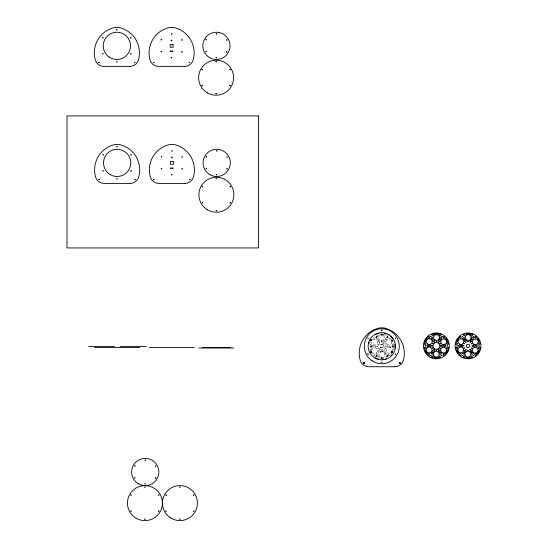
<?xml version="1.0" encoding="UTF-8"?>
<svg xmlns="http://www.w3.org/2000/svg" width="548" height="548" viewBox="0 0 548 548"><rect width="100%" height="100%" fill="white"/><g stroke="black" fill="none" stroke-linecap="round" stroke-linejoin="round"><path stroke-width="0.41" stroke-dasharray="2.74 2.06" d="M373.126 337.732C374.736 340.287 375.914 336.157 374.01 336.636M381.1 362.358L381.771 361.584L382.442 362.358M382.456 330.191L381.819 330.869L381.093 330.191M383.751 334.321L383.538 334.623M390.416 337.732C389.244 340.596 387.333 335.979 389.772 336.869M390.943 353.542L391.402 353.898M367.242 338.431L368.235 338.787L368.372 337.739M368.482 354.357L368.112 354.816M370.311 350.706L370.852 350.508M383.758 358.214L383.545 357.83M367.304 354.042L367.866 353.563L368.53 354.035M369.701 343.863C370.236 346.795 372.866 342.041 369.927 343.144M393.875 348.473C393.574 351.597 390.265 346.514 393.868 347.836M377.099 334.972C377.867 338.842 380.586 332.937 377.442 334.677M395.314 337.698L395.074 338.548L395.93 338.76M386.415 357.536C386.84 355.33 383.305 356.214 384.956 358.015M393.176 341.89L392.69 341.938M393.848 344.644C390.388 346.637 393.019 340.534 393.875 343.98M378.839 357.878C379.853 356.015 376.853 355.46 377.147 357.563M389.772 355.584L388.847 355.707L388.662 354.104L390.292 354.392L389.854 355.501M370.832 341.966L370.332 341.849M392.69 350.501L393.19 350.556M379.915 334.047L380.017 334.629M380.024 357.823L379.812 358.248M391.142 338.52L390.936 338.904M381.531 329.554L382.216 329.677M367.694 353.659L368.126 353.679M381.682 330.793L381.305 330.588M395.916 353.611L395.046 353.946L395.32 354.837M374.01 355.81C376.558 355.474 373.688 352.357 373.133 354.816M386.333 334.807C383.052 332.54 385.436 338.924 386.456 335.006M373.311 355.118L373.688 355.501M369.907 349.281C373.387 349.823 369.564 345.658 369.715 348.644M372.606 353.542L372.154 353.919A12.33 12.33 0 0 1 371.969 353.707M391.724 353.508A12.33 12.33 0 0 1 391.45 353.864M379.976 334.027A12.33 12.33 0 0 1 380.196 333.999M382.881 333.944A12.33 12.33 0 0 1 383.545 334.027M392.663 350.549A11.714 11.714 0 0 1 392.58 350.747M383.47 357.817A11.714 11.714 0 0 1 382.84 357.892M370.969 350.754A11.714 11.714 0 0 1 370.886 350.562M382.826 334.554A11.714 11.714 0 0 1 383.463 334.629M390.964 338.959A11.714 11.714 0 0 1 391.094 339.123M382.956 335.314A2.898 2.898 0 0 1 383.867 339.712A2.898 2.898 0 0 1 379.38 339.712A2.898 2.898 0 0 1 380.291 335.314M391.813 341.794A2.898 2.898 0 0 1 388.464 344.781A2.898 2.898 0 0 1 386.217 340.897A2.898 2.898 0 0 1 390.484 339.486M390.375 352.85A2.898 2.898 0 0 1 386.278 351.021A2.898 2.898 0 0 1 388.902 347.377A2.898 2.898 0 0 1 391.936 350.693M380.093 356.817A2.898 2.898 0 0 1 380.017 352.391A2.898 2.898 0 0 1 384.388 353.063A2.898 2.898 0 0 1 382.984 357.262M371.729 350.658A2.898 2.898 0 0 1 375.27 347.706A2.898 2.898 0 0 1 377.168 351.905A2.898 2.898 0 0 1 372.606 352.604M372.674 339.918A2.898 2.898 0 0 1 377.14 341.062A2.898 2.898 0 0 1 374.839 345.055A2.898 2.898 0 0 1 371.613 341.76M375.997 336.739L376.613 336.773L375.997 336.739M377.73 348.466L378.408 348.507L377.73 348.466M379.175 342.5L379.846 342.575L379.175 342.466M383.689 349.912L384.374 349.946L383.689 349.912M385.134 343.945L385.813 343.986L385.134 343.945M386.929 355.673L387.539 355.741L386.936 355.645M395.355 338.191C395.731 339.253 395.814 337.041 395.355 338.191M372.387 345.72C372.414 350.33 376.531 343.315 372.387 345.72M374.729 346.192C377.051 349.747 377.065 342.596 374.729 346.165M376.421 338.739C378.963 342.192 378.442 335.157 376.421 338.712M376.421 353.645C378.963 357.091 378.442 350.062 376.421 353.618M377.997 340.527C377.928 345.069 382.244 338.226 378.004 340.5M377.997 350.912L378.305 352.357L379.791 351.611L378.668 350.467L378.004 350.878M383.716 341.007C386.491 344.624 385.819 337.239 383.716 341.007M383.716 351.384C386.429 355.029 385.833 347.624 383.716 351.384M385.299 338.267C385.285 342.856 389.498 335.876 385.299 338.267M385.299 353.172C385.265 357.748 389.498 350.802 385.299 353.172M386.991 345.72L387.299 347.165L388.779 346.418L387.655 345.274L386.991 345.72M389.327 346.192C391.93 349.829 391.573 342.548 389.327 346.165M380.339 351.597C380.689 352.816 382.333 351.131 380.545 352.042C380.024 350.651 382.497 351.337 380.353 351.535M381.463 330.163L382.079 330.218L381.47 330.163M381.264 340.781C381.819 341.842 383.086 340.637 381.319 341.055C381.559 339.808 383.107 340.644 381.264 340.746M381.463 362.242L382.079 362.262L381.463 362.242M382.182 351.597C382.668 352.693 384.073 351.33 382.292 351.953C382.155 350.617 384.196 351.405 382.182 351.556M370.537 346.199L371.14 346.281L370.537 346.172M377.093 346.302L377.771 346.391L377.106 346.24M381.326 341.856L382.004 341.918L381.326 341.856M381.538 350.535L382.216 350.597L381.538 350.535M385.771 346.089L386.443 346.185L385.771 346.062M392.395 346.199L393.005 346.281L392.409 346.144M395.355 354.214C395.951 355.289 395.697 353.186 395.355 354.2M376.003 355.645L376.606 355.734L376.003 355.645M377.627 344.096L378.298 344.199L377.627 344.096M379.36 349.987L380.031 350.083L379.36 349.987M383.511 342.37L384.182 342.5L383.531 342.301M385.244 348.254L385.908 348.384L385.251 348.22M386.936 336.712L387.532 336.835L386.95 336.657M367.598 354.124L368.174 354.145L367.612 354.104M381.552 329.971L382.079 330.191L381.572 329.958M367.866 337.904L368.181 338.13L367.866 337.904M383.203 344.795L380.339 344.795L380.339 347.658L383.203 347.658L383.203 344.795M380.922 347.699A1.706 1.706 0 0 0 383.477 346.226A1.706 1.706 0 0 0 380.922 344.754A1.706 1.706 0 0 0 380.922 347.699M370.434 346.932A0.815 0.815 0 0 0 371.66 346.226A0.815 0.815 0 0 0 370.434 345.521A0.815 0.815 0 0 0 370.434 346.932M370.469 346.877A0.747 0.747 0 0 0 371.592 346.226A0.747 0.747 0 0 0 370.469 345.576A0.747 0.747 0 0 0 370.469 346.877M375.866 337.445A0.815 0.815 0 0 0 377.12 336.801A0.815 0.815 0 0 0 375.928 336.034A0.815 0.815 0 0 0 375.866 337.445M375.901 337.39A0.747 0.747 0 0 0 377.051 336.794A0.747 0.747 0 0 0 375.962 336.095A0.747 0.747 0 0 0 375.901 337.39M386.813 337.458A0.815 0.815 0 0 0 388.053 336.78A0.815 0.815 0 0 0 386.847 336.04A0.815 0.815 0 0 0 386.813 337.458M386.847 337.397A0.747 0.747 0 0 0 387.984 336.773A0.747 0.747 0 0 0 386.881 336.102A0.747 0.747 0 0 0 386.847 337.397M392.293 346.932A0.815 0.815 0 0 0 393.519 346.226A0.815 0.815 0 0 0 392.293 345.521A0.815 0.815 0 0 0 392.293 346.932M392.327 346.877A0.747 0.747 0 0 0 393.45 346.226A0.747 0.747 0 0 0 392.327 345.576A0.747 0.747 0 0 0 392.327 346.877M386.792 356.378A0.815 0.815 0 0 0 388.053 355.734A0.815 0.815 0 0 0 386.861 354.967A0.815 0.815 0 0 0 386.792 356.378M386.833 356.323A0.747 0.747 0 0 0 387.984 355.727A0.747 0.747 0 0 0 386.895 355.029A0.747 0.747 0 0 0 386.833 356.323M375.88 356.392A0.815 0.815 0 0 0 377.12 355.714A0.815 0.815 0 0 0 375.914 354.974A0.815 0.815 0 0 0 375.88 356.392A0.747 0.747 0 0 0 377.051 355.714A0.747 0.747 0 0 0 375.949 355.036A0.747 0.747 0 0 0 375.914 356.33M380.072 349.172A3.404 3.404 0 0 0 385.175 346.226A3.404 3.404 0 0 0 380.072 343.274A3.404 3.404 0 0 0 380.072 349.172"/><path stroke-width="0.82" d="M371.017 340.568L370.969 339.753L371.804 339.582M363.187 362.988C364.824 360.714 364.441 365.434 363.262 362.858M370.996 352.652L371.037 351.535M424.926 350.371L425.501 350.199A11.714 11.714 0 0 0 427.2 353.145M447.867 341.425L447.312 341.596A11.714 11.714 0 0 0 445.593 338.623M456.573 350.371L457.148 350.199A11.714 11.714 0 0 0 458.847 353.145M479.514 341.425L478.938 341.575A11.714 11.714 0 0 0 477.24 338.623M400.252 363.201C399.019 360.426 398.992 365.495 400.335 362.797M381.333 333.999L381.367 334.78L382.216 334.89M399.163 362.653L399.506 362.399M391.546 351.912L392.635 351.926M392.628 340.712L392.094 340.959M392.656 340.794L391.567 340.712A2.898 2.898 0 0 1 391.731 341.226M381.326 357.645L381.127 357.878A11.714 11.714 0 0 0 382.203 357.933M425.46 341.616L424.94 341.425M457.121 341.603L456.587 341.425M478.966 350.172L479.507 350.391M434.571 333.705L434.653 334.287M438.249 358.056L438.167 357.495M469.896 358.056L469.814 357.495M458.429 338.191L458.861 338.609A11.714 11.714 0 0 0 457.155 341.555M446.017 353.576L445.586 353.152A11.714 11.714 0 0 0 447.284 350.22L447.86 350.391M363.653 362.413L363.995 362.386M399.848 363.571L399.465 363.557M371.544 340.493L371.476 339.883L371.544 340.493A11.714 11.714 0 0 1 371.839 340.007M88.714 346.439L114.594 346.439M120.355 346.439L146.241 346.439M94.599 347.466L139.699 347.466M149.337 347.466L194.43 347.466M202.226 347.466L202.774 347.466M203.068 347.466L230.55 347.466M198.897 348.014L233.886 348.014M458.429 353.57L458.875 353.22M446.031 338.212L445.572 338.575M364.194 362.468L364.475 362.899M469.896 333.711L469.773 334.294A11.714 11.714 0 0 0 466.355 334.294L466.211 333.705A12.33 12.33 0 0 1 469.841 333.691M434.523 358.05L434.687 357.481A11.714 11.714 0 0 0 438.092 357.481M381.257 358.68L381.127 358.543A12.33 12.33 0 0 0 382.23 358.55M391.539 352.611L391.567 352.645A11.714 11.714 0 0 0 392.224 351.521M477.212 338.548L477.678 338.212A12.33 12.33 0 0 1 479.507 341.342M427.228 353.2L426.789 353.57A12.33 12.33 0 0 1 424.94 350.432M392.669 351.987A12.33 12.33 0 0 1 392.341 352.576M371.215 352.59A12.33 12.33 0 0 1 370.681 351.611M370.77 340.664A12.33 12.33 0 0 1 371.441 339.493M392.443 340.055A12.33 12.33 0 0 1 392.663 340.445M371.845 352.453A11.714 11.714 0 0 1 371.325 351.528M381.127 334.527A11.714 11.714 0 0 1 382.189 334.52M391.697 340A11.714 11.714 0 0 1 392.313 341.116M381.1 335.04A2.898 2.898 0 0 1 382.148 335.04M391.697 351.487A2.898 2.898 0 0 1 391.58 351.713M478.931 350.22A11.714 11.714 0 0 1 477.233 353.152L477.664 353.576A12.33 12.33 0 0 0 479.5 350.446M469.732 357.481A11.714 11.714 0 0 1 466.341 357.481L466.19 358.063A12.33 12.33 0 0 0 469.821 358.091M458.368 353.522A12.33 12.33 0 0 1 456.58 350.432M456.587 341.322A12.33 12.33 0 0 1 458.381 338.232M394.882 344.343A13.248 13.248 0 0 1 394.882 348.11M391.786 354.899A13.248 13.248 0 0 1 391.142 355.59M386.402 358.639A13.248 13.248 0 0 1 385.504 358.933M383.655 359.337A13.248 13.248 0 0 1 382.716 359.44M378.038 358.933A13.248 13.248 0 0 1 377.14 358.639M376.27 358.276A13.248 13.248 0 0 1 375.421 357.851M368.825 343.411A13.248 13.248 0 0 1 369.064 342.493M369.722 340.726A13.248 13.248 0 0 1 370.147 339.876M375.421 334.602A13.248 13.248 0 0 1 376.27 334.177M378.038 333.513A13.248 13.248 0 0 1 378.956 333.28M384.586 333.28A13.248 13.248 0 0 1 385.504 333.513M388.121 334.602A13.248 13.248 0 0 1 388.936 335.081M390.443 336.212A13.248 13.248 0 0 1 392.375 338.287M425.515 341.555A11.714 11.714 0 0 1 427.207 338.616L426.782 338.191A12.33 12.33 0 0 0 424.947 341.322M434.708 334.294A11.714 11.714 0 0 1 438.099 334.294L438.256 333.711A12.33 12.33 0 0 0 434.626 333.684M447.853 350.446A12.33 12.33 0 0 1 446.065 353.542M438.174 358.091A12.33 12.33 0 0 1 434.605 358.084M446.079 338.246A12.33 12.33 0 0 1 447.86 341.342M102.682 53.855L103.298 53.889L102.688 53.82M130.465 37.819L131.075 37.853L130.465 37.819M130.746 511.106L131.356 511.161L130.746 511.065M158.523 495.07L159.132 495.125L158.523 495.05M160.941 51.718L161.55 51.779L160.948 51.683M165.722 511.106L166.339 511.161L165.729 511.085M181.676 39.956L182.292 39.99L181.676 39.956M193.506 495.07L194.115 495.125L193.506 495.05M201.924 85.714L202.534 85.783L201.931 85.68M202.198 202.746L202.808 202.781L202.198 202.726M205.747 51.718L206.363 51.752L205.753 51.683M226.482 39.956L227.098 39.99L226.482 39.956M229.701 69.678L230.318 69.712L229.701 69.678M229.975 186.71L230.585 186.745L229.975 186.71M371.099 352.09L371.708 352.152L371.099 352.056M391.834 340.329L392.443 340.363L391.834 340.329M424.214 343.98C427.447 346.261 424.899 340.041 424.221 343.939M427.755 354.364C429.755 358.351 430.598 350.925 427.755 354.364M431.694 334.807C433.667 338.76 434.585 331.444 431.694 334.766M439.181 357.166C442.421 359.399 439.941 353.186 439.188 357.125M443.12 337.609C446.462 339.822 443.62 333.622 443.12 337.609M446.654 347.994C448.702 351.946 449.47 344.596 446.661 347.953M455.861 343.98C458.977 346.288 456.806 340.007 455.868 343.939M459.402 354.364C461.416 358.351 462.217 350.912 459.402 354.364M463.334 334.807C465.074 338.623 466.156 331.65 463.341 334.766M470.828 357.166C474.075 359.433 471.492 353.179 470.835 357.125M474.767 337.609C478.123 339.808 475.232 333.643 474.767 337.609M478.301 347.994C480.384 351.96 481.062 344.562 478.308 347.953M102.956 170.894L103.565 170.942L102.956 170.866M130.732 154.851L131.342 154.885L130.732 154.851M134.548 477.856L135.164 477.883L134.555 477.835M155.283 466.095L155.899 466.129L155.29 466.074M161.208 168.75L161.824 168.805L161.215 168.729M181.943 156.995L182.559 157.043L181.95 156.968M206.021 168.75L206.63 168.805L206.021 168.729M226.756 156.995L227.365 157.043L226.756 156.968M430.625 336.404L431.235 336.458L430.632 336.383M432.249 347.946L432.934 347.98L432.249 347.946M433.982 342.062L434.66 342.116L433.982 342.034M438.14 349.679L438.818 349.713L438.14 349.651M439.866 343.795L440.544 343.849L439.873 343.747M441.558 355.337L442.168 355.364L441.558 355.316M462.272 336.404L462.882 336.431L462.272 336.383M463.896 347.946L464.574 347.98L463.896 347.946M465.629 342.062L466.307 342.116L465.629 342.034M469.78 349.679L470.465 349.713L469.78 349.679M471.513 343.795L472.191 343.849L471.52 343.747M473.205 355.337L473.815 355.364L473.205 355.316M98.935 179.628L99.544 179.689L98.935 179.6M116.84 146.83L117.457 146.871L116.847 146.809M116.84 178.901L117.457 178.949L116.847 178.881M134.746 179.628L135.356 179.689L134.753 179.6M153.673 179.628L154.283 179.689L153.673 179.6M145.008 460.053L145.624 460.094L145.014 460.032M144.631 487.049L145.241 487.11L144.638 487.001M144.83 483.891L145.432 483.953L144.83 483.843M144.631 519.12L145.247 519.162L144.631 519.114M170.455 168.257C171.647 169.955 171.503 166.571 170.462 168.222M171.373 157.447C172.504 159.194 172.449 155.728 171.373 157.447M171.668 150.947L172.284 150.988L171.675 150.926M171.49 174.785L172.099 174.846L171.49 174.764M172.291 168.257C173.456 169.955 173.421 166.524 172.298 168.222M189.485 179.628L190.094 179.689L189.485 179.6M179.614 487.049L180.224 487.11L179.621 487.001M179.614 519.12L180.224 519.162L179.614 519.114M216.474 150.947L217.09 150.988L216.481 150.926M216.083 178.689L216.693 178.737L216.09 178.669M216.296 174.785L216.905 174.846L216.296 174.764M216.083 210.761L216.693 210.829L216.097 210.699M363.557 362.961L364.167 363.029L363.564 362.927M399.376 362.961L399.978 363.029L399.376 362.927M425.159 345.863L425.769 345.932L425.166 345.822M431.721 345.754L432.399 345.829L431.721 345.733M436.167 341.527L436.845 341.575L436.167 341.527M435.955 350.199L436.633 350.275L435.955 350.172M440.393 345.966L441.072 346.041L440.4 345.946M447.024 345.863L447.634 345.932L447.024 345.843M456.806 345.863L457.416 345.932L456.806 345.843M463.368 345.754L464.046 345.809L463.368 345.733M467.807 341.527L468.492 341.575L467.807 341.527M467.602 350.199L468.273 350.275L467.602 350.172M472.04 345.966L472.719 346.041L472.047 345.946M478.671 345.863L479.281 345.932L478.671 345.843M427.015 345.377C426.961 349.925 431.201 343.103 427.015 345.377M429.358 345.85C431.632 349.405 431.708 342.37 429.358 345.809M431.05 338.397C433.31 341.966 433.406 334.883 431.05 338.356M431.05 353.302C433.379 356.858 433.324 349.754 431.05 353.261M432.625 340.185C432.338 344.528 436.982 338.226 432.632 340.15M432.625 350.562C432.53 355.049 436.831 348.425 432.632 350.528M438.345 340.657C440.969 344.295 440.592 337.041 438.359 340.582M438.345 351.035C440.777 354.556 440.517 347.432 438.345 351.035M439.928 337.924C439.763 342.397 444.161 335.746 439.928 337.924M439.928 352.83C439.619 357.193 444.27 350.836 439.928 352.83M441.613 345.377C441.544 349.912 445.812 343.11 441.613 345.377M443.955 345.85C446.278 349.412 446.168 342.404 443.955 345.809M458.662 345.377C458.477 349.823 462.923 343.254 458.662 345.377M460.998 345.85C463.163 349.473 463.464 342.37 461.005 345.809M462.69 338.397C465.273 342.041 464.971 334.773 462.697 338.356M462.69 353.302C465.279 356.954 464.964 349.658 462.697 353.261M464.272 340.185C464.142 344.637 468.506 338.054 464.272 340.15M464.272 350.562C464.04 354.933 468.561 348.576 464.272 350.528M469.992 340.657C472.349 344.144 472.294 337.171 469.999 340.582M469.992 351.035C472.205 354.645 472.431 347.487 469.992 351.035M471.568 337.924C471.616 342.562 475.719 335.492 471.568 337.924M471.568 352.83C471.527 357.378 475.746 350.569 471.568 352.83M473.26 345.377C473.205 349.932 477.445 343.096 473.26 345.377M475.602 345.85C477.849 349.425 477.959 342.377 475.602 345.809M98.667 62.588L99.277 62.643L98.667 62.554M116.573 29.791L117.183 29.845L116.58 29.763M116.573 61.862L117.183 61.945L116.58 61.835M134.479 62.588L135.089 62.671L134.486 62.554M153.406 62.588L154.015 62.643L153.406 62.554M170.188 51.211C170.969 53.019 171.675 49.683 170.195 51.163M171.106 40.401C172.004 42.217 172.408 38.805 171.106 40.401M171.401 33.908L172.01 33.99L171.408 33.88M171.216 57.745L171.825 57.828L171.229 57.691M172.024 51.211C172.832 53.019 173.476 49.676 172.031 51.163M189.218 62.588L189.82 62.671L189.218 62.554M216.207 33.908L216.816 33.99L216.213 33.88M215.816 61.65L216.426 61.705L215.816 61.65M216.028 57.745L216.631 57.828L216.035 57.691M215.816 93.722L216.426 93.777L215.816 93.722M381.559 334.28L382.161 334.362L381.559 334.253M381.374 358.118L381.983 358.2L381.387 358.063M102.956 154.837L103.558 154.92L102.962 154.796M130.732 170.88L131.342 170.935L130.732 170.88M130.746 495.056L131.356 495.132L130.746 495.043M134.644 465.923L135.253 465.985L134.644 465.923M161.304 156.817L161.913 156.899L161.304 156.797M155.194 478L155.803 478.062L155.194 478M158.523 511.092L159.132 511.168L158.523 511.079M181.854 168.894L182.463 168.955L181.854 168.894M165.729 495.056L166.339 495.118L165.729 495.056M202.198 186.697L202.808 186.758L202.198 186.683M206.11 156.817L206.719 156.899L206.11 156.797M193.506 511.092L194.115 511.168L193.506 511.079M226.66 168.894L227.269 168.955L226.66 168.894M229.975 202.739L230.585 202.794L229.975 202.719M430.625 355.323L431.235 355.405L430.632 355.303M432.358 343.596L433.036 343.658L432.358 343.596M433.804 349.556L434.475 349.645L433.804 349.535M438.318 342.151L438.996 342.24L438.325 342.123M439.763 348.11L440.441 348.179L439.763 348.11M441.558 336.39L442.168 336.451L441.558 336.39M462.272 355.323L462.882 355.405L462.279 355.303M463.998 343.596L464.677 343.658L463.998 343.596M465.444 349.556L466.122 349.645L465.451 349.535M469.965 342.151L470.636 342.24L469.965 342.123M471.41 348.11L472.088 348.179L471.41 348.11M473.205 336.39L473.815 336.451L473.205 336.39M424.221 347.72C424.522 351.98 428.269 345.493 424.227 347.685M427.755 337.335C430.529 340.466 429.564 333.533 427.755 337.335M431.694 356.892C434.269 360.152 433.612 353.227 431.701 356.851M439.188 334.533C439.565 338.828 443.161 332.218 439.195 334.499M443.12 354.09C443.558 358.419 447.086 351.706 443.127 354.049M446.661 343.706C449.47 346.863 448.291 339.931 446.661 343.706M455.861 347.72C456.381 352.104 459.799 345.261 455.868 347.685M459.402 337.335C462.17 340.52 461.156 333.561 459.402 337.335M463.341 356.892C466.012 360.105 465.211 353.118 463.341 356.851M470.828 334.533C471.438 338.965 474.691 331.937 470.835 334.499M474.767 354.09C475.226 358.433 478.712 351.748 474.774 354.049M478.308 343.706C480.863 346.932 480.336 339.993 478.308 343.665M102.688 37.791L103.284 37.908L102.702 37.73M130.465 53.827L131.068 53.916L130.465 53.827M161.037 39.771L161.639 39.888L161.05 39.709M181.587 51.848L182.196 51.937L181.587 51.848M201.931 69.651L202.527 69.767L201.945 69.589M205.843 39.771L206.445 39.888L205.856 39.709M226.393 51.848L227.002 51.937L226.393 51.848M229.708 85.687L230.311 85.776L229.708 85.687M391.745 352.22L392.347 352.309L391.745 352.22M173.045 44.422L170.188 44.422L170.188 47.286L173.045 47.286L173.045 44.422M129.972 66.37L103.784 66.37A8.795 8.795 0 0 1 95.325 59.992A25.989 25.989 0 0 1 112.436 28.092A14.652 14.652 0 0 1 121.32 28.092A25.989 25.989 0 0 1 138.432 59.992A8.795 8.795 0 0 1 129.972 66.37M184.71 66.37L158.523 66.37A8.795 8.795 0 0 1 150.063 59.992A25.989 25.989 0 0 1 167.167 28.092A14.652 14.652 0 0 1 176.059 28.092A25.989 25.989 0 0 1 193.163 59.992A8.795 8.795 0 0 1 184.71 66.37M258.56 115.909L67.014 115.909L67.014 247.943L258.56 247.943L258.56 115.909M173.312 161.454L170.455 161.454L170.455 164.318L173.312 164.318L173.312 161.454M130.246 183.402L104.052 183.402A8.795 8.795 0 0 1 95.599 177.025A25.989 25.989 0 0 1 112.703 145.124A14.652 14.652 0 0 1 121.594 145.124A25.989 25.989 0 0 1 138.699 177.025A8.795 8.795 0 0 1 130.246 183.402M184.977 183.402L158.79 183.402A8.795 8.795 0 0 1 150.337 177.025A25.989 25.989 0 0 1 167.441 145.124A14.652 14.652 0 0 1 176.333 145.124A25.989 25.989 0 0 1 193.437 177.025A8.795 8.795 0 0 1 184.977 183.402M394.868 366.742L368.674 366.742A8.795 8.795 0 0 1 360.221 360.365A25.989 25.989 0 0 1 377.325 328.464A14.652 14.652 0 0 1 386.217 328.464A25.989 25.989 0 0 1 403.321 360.365A8.795 8.795 0 0 1 394.868 366.742M467.191 347.364A1.706 1.706 0 0 0 469.746 345.884A1.706 1.706 0 0 0 467.191 344.411A1.706 1.706 0 0 0 467.191 347.364M473.78 344.281A2.898 2.898 0 0 0 478.233 341.979A2.898 2.898 0 0 0 474.013 339.274A2.898 2.898 0 0 0 473.78 344.281M473.691 352.659A2.898 2.898 0 0 0 478.089 350.254A2.898 2.898 0 0 0 473.808 347.644A2.898 2.898 0 0 0 473.691 352.659M466.273 356.625A2.898 2.898 0 0 0 470.78 354.433A2.898 2.898 0 0 0 466.629 351.624A2.898 2.898 0 0 0 466.273 356.625M459.183 352.364A2.898 2.898 0 0 0 463.635 350.069A2.898 2.898 0 0 0 459.416 347.357A2.898 2.898 0 0 0 459.183 352.364M459.388 344.055A2.898 2.898 0 0 0 463.786 341.657A2.898 2.898 0 0 0 459.505 339.048A2.898 2.898 0 0 0 459.388 344.055M466.745 340.048A2.898 2.898 0 0 0 471.088 337.541A2.898 2.898 0 0 0 466.745 335.034A2.898 2.898 0 0 0 466.745 340.048M461.574 357.091A12.94 12.94 0 0 0 480.986 345.884A12.94 12.94 0 0 0 461.574 334.677A12.94 12.94 0 0 0 461.574 357.091M434.694 348.836A3.404 3.404 0 0 0 439.804 345.884A3.404 3.404 0 0 0 434.694 342.938A3.404 3.404 0 0 0 434.694 348.836M442.133 344.281A2.898 2.898 0 0 0 446.593 341.979A2.898 2.898 0 0 0 442.373 339.274A2.898 2.898 0 0 0 442.133 344.281M442.044 352.659A2.898 2.898 0 0 0 446.442 350.254A2.898 2.898 0 0 0 442.161 347.644A2.898 2.898 0 0 0 442.044 352.659M434.626 356.625A2.898 2.898 0 0 0 439.14 354.433A2.898 2.898 0 0 0 434.989 351.624A2.898 2.898 0 0 0 434.626 356.625M427.536 352.364A2.898 2.898 0 0 0 431.988 350.069A2.898 2.898 0 0 0 427.776 347.357A2.898 2.898 0 0 0 427.536 352.364M427.741 344.055A2.898 2.898 0 0 0 432.139 341.657A2.898 2.898 0 0 0 427.858 339.048A2.898 2.898 0 0 0 427.741 344.055M435.098 340.048A2.898 2.898 0 0 0 439.441 337.541A2.898 2.898 0 0 0 435.098 335.034A2.898 2.898 0 0 0 435.098 340.048M429.927 357.091A12.94 12.94 0 0 0 449.339 345.884A12.94 12.94 0 0 0 429.927 334.677A12.94 12.94 0 0 0 429.927 357.091M209.877 174.682A13.625 13.625 0 0 0 230.311 162.886A13.625 13.625 0 0 0 209.877 151.09A13.625 13.625 0 0 0 209.877 174.682M136.192 518.257A17.495 17.495 0 0 0 162.434 503.105A17.495 17.495 0 0 0 136.192 487.953A17.495 17.495 0 0 0 136.192 518.257M170.113 517.593A17.495 17.495 0 0 0 197.369 504.352A17.495 17.495 0 0 0 172.278 487.371A17.495 17.495 0 0 0 170.113 517.593M209.61 57.65A13.625 13.625 0 0 0 230.044 45.854A13.625 13.625 0 0 0 209.61 34.058A13.625 13.625 0 0 0 209.61 57.65M109.038 56.992A13.625 13.625 0 0 0 130.445 47.08A13.625 13.625 0 0 0 111.155 33.49A13.625 13.625 0 0 0 109.038 56.992M207.377 92.865A17.495 17.495 0 0 0 233.619 77.713A17.495 17.495 0 0 0 207.377 62.561A17.495 17.495 0 0 0 207.377 92.865M207.644 209.898A17.495 17.495 0 0 0 233.886 194.746A17.495 17.495 0 0 0 207.644 179.593A17.495 17.495 0 0 0 207.644 209.898M110.34 174.682A13.625 13.625 0 0 0 130.767 162.886A13.625 13.625 0 0 0 110.34 151.09A13.625 13.625 0 0 0 110.34 174.682M371.969 360.714A17.495 17.495 0 0 0 399.225 347.473A17.495 17.495 0 0 0 374.126 330.492A17.495 17.495 0 0 0 371.969 360.714M374.962 358.022A13.625 13.625 0 0 0 395.396 346.226A13.625 13.625 0 0 0 374.962 334.431A13.625 13.625 0 0 0 374.962 358.022M138.411 483.788A13.625 13.625 0 0 0 158.845 471.992A13.625 13.625 0 0 0 138.411 460.197A13.625 13.625 0 0 0 138.411 483.788"/></g></svg>
